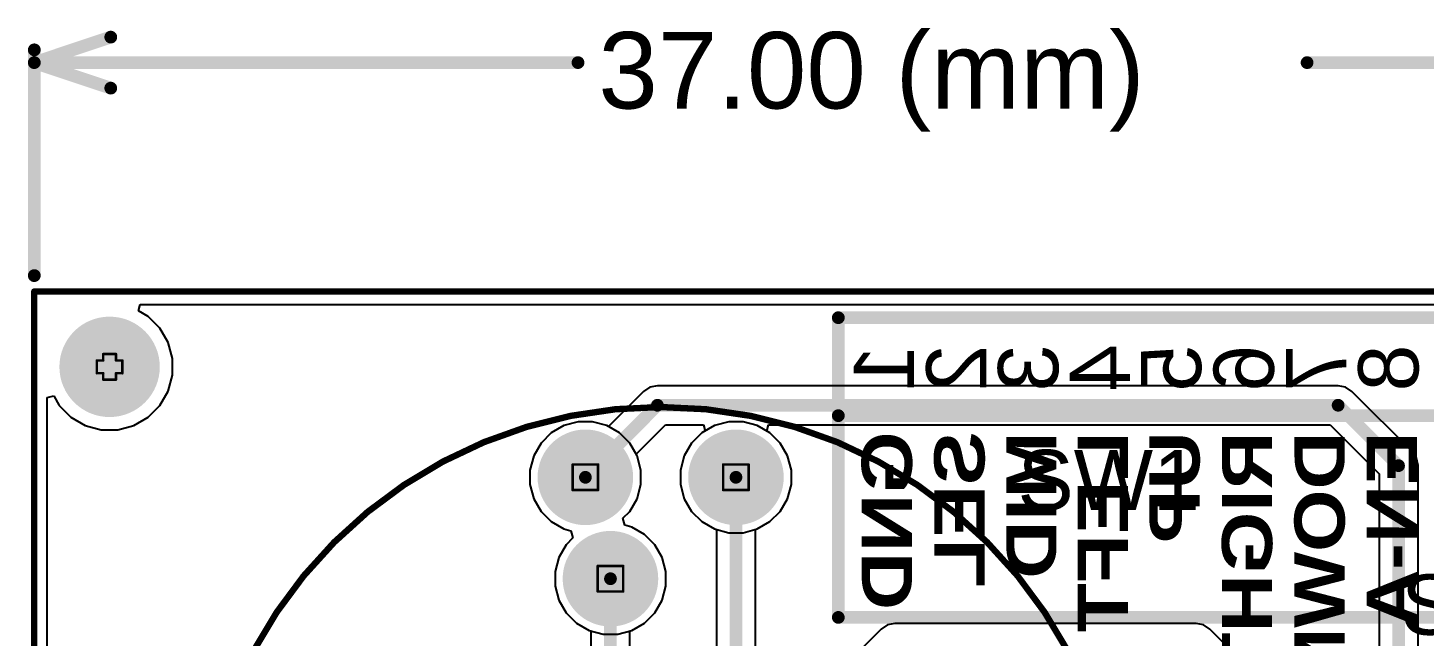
# Model space of a CAD drawing. Header units: inches. Extents: x 0 to 333, y -2 to 66.
# Drawn here: x -0.13 to 27.69, y 16.14 to 28.25 of the extents above; entities that cross this region are included whole.
import ezdxf

# ---------------------------------------------------------------- set-up
doc = ezdxf.new("R2010")
doc.units = ezdxf.units.IN
for name, color, linetype in [('Board Outline', 216, 'Continuous'), ('Bottom Layer', 5, 'Continuous'), ('Bottom Overlay', 54, 'Continuous'), ('Bottom Solder', 6, 'Continuous'), ('Drill Drawing', 1, 'Continuous'), ('Mechanical 1', 6, 'Continuous'), ('Multi-Layer', 9, 'Continuous'), ('Pad Holes', 156, 'Continuous'), ('Top Layer', 1, 'Continuous'), ('Top Overlay', 2, 'Continuous'), ('Top Solder', 216, 'Continuous')]:
    doc.layers.add(name, color=color, linetype=linetype)
doc.styles.add('Arial', font='', dxfattribs={"height": 0.2})
doc.styles.add('Arial Black_Bold', font='', dxfattribs={"height": 0.2})
doc.styles.get('Arial').set_extended_font_data('Arial')
doc.styles.get('Arial Black_Bold').set_extended_font_data('Arial Black', bold=True)

# ---------------------------------------------------------------- blocks, each defined once
blk = doc.blocks.new('RKJXT1F42001_2')
at = {"layer": 'Bottom Layer'}
h = blk.add_hatch(color=5, dxfattribs=at)
edge = h.paths.add_edge_path()
edge.add_arc((-1.5, 7.8), 0.85, 0, 360)
h = blk.add_hatch(color=5, dxfattribs=at)
edge = h.paths.add_edge_path()
edge.add_arc((1.5, 7.8), 0.85, 0, 360)
h = blk.add_hatch(color=5, dxfattribs=at)
edge = h.paths.add_edge_path()
edge.add_arc((-1, 5.78), 0.85, 0, 360)
h = blk.add_hatch(color=5, dxfattribs=at)
edge = h.paths.add_edge_path()
edge.add_arc((-7.8, 1.5), 0.85, 0, 360)
h = blk.add_hatch(color=5, dxfattribs=at)
edge = h.paths.add_edge_path()
edge.add_arc((7.8, 1.5), 0.85, 0, 360)
h = blk.add_hatch(color=5, dxfattribs=at)
edge = h.paths.add_edge_path()
edge.add_arc((-7.8, -1.5), 0.85, 0, 360)
h = blk.add_hatch(color=5, dxfattribs=at)
edge = h.paths.add_edge_path()
edge.add_arc((7.8, -1.5), 0.85, 0, 360)
h = blk.add_hatch(color=5, dxfattribs=at)
edge = h.paths.add_edge_path()
edge.add_arc((-3.8, -1.5), 0.6, 0, 360)
h = blk.add_hatch(color=5, dxfattribs=at)
edge = h.paths.add_edge_path()
edge.add_arc((6.86, -3.75), 0.85, 0, 360)
h = blk.add_hatch(color=5, dxfattribs=at)
edge = h.paths.add_edge_path()
edge.add_arc((1, -6.98), 0.85, 0, 360)
h = blk.add_hatch(color=5, dxfattribs=at)
edge = h.paths.add_edge_path()
edge.add_arc((-1.5, -7.8), 0.85, 0, 360)
at = {"layer": 'Bottom Solder'}
h = blk.add_hatch(color=6, dxfattribs=at)
edge = h.paths.add_edge_path()
edge.add_arc((-1.5, 7.8), 0.952, 0, 360)
h = blk.add_hatch(color=6, dxfattribs=at)
edge = h.paths.add_edge_path()
edge.add_arc((1.5, 7.8), 0.952, 0, 360)
h = blk.add_hatch(color=6, dxfattribs=at)
edge = h.paths.add_edge_path()
edge.add_arc((-1, 5.78), 0.952, 0, 360)
h = blk.add_hatch(color=6, dxfattribs=at)
edge = h.paths.add_edge_path()
edge.add_arc((-7.8, 1.5), 0.952, 0, 360)
h = blk.add_hatch(color=6, dxfattribs=at)
edge = h.paths.add_edge_path()
edge.add_arc((7.8, 1.5), 0.952, 0, 360)
h = blk.add_hatch(color=6, dxfattribs=at)
edge = h.paths.add_edge_path()
edge.add_arc((-7.8, -1.5), 0.952, 0, 360)
h = blk.add_hatch(color=6, dxfattribs=at)
edge = h.paths.add_edge_path()
edge.add_arc((7.8, -1.5), 0.952, 0, 360)
h = blk.add_hatch(color=6, dxfattribs=at)
edge = h.paths.add_edge_path()
edge.add_arc((-3.8, -1.5), 0.702, 0, 360)
h = blk.add_hatch(color=6, dxfattribs=at)
edge = h.paths.add_edge_path()
edge.add_arc((6.86, -3.75), 0.952, 0, 360)
h = blk.add_hatch(color=6, dxfattribs=at)
edge = h.paths.add_edge_path()
edge.add_arc((1, -6.98), 0.952, 0, 360)
h = blk.add_hatch(color=6, dxfattribs=at)
edge = h.paths.add_edge_path()
edge.add_arc((-1.5, -7.8), 0.952, 0, 360)
at = {"layer": 'Multi-Layer'}
h = blk.add_hatch(color=9, dxfattribs=at)
edge = h.paths.add_edge_path()
edge.add_arc((-1.5, 7.8), 0.85, 0, 360)
h = blk.add_hatch(color=9, dxfattribs=at)
edge = h.paths.add_edge_path()
edge.add_arc((1.5, 7.8), 0.85, 0, 360)
h = blk.add_hatch(color=9, dxfattribs=at)
edge = h.paths.add_edge_path()
edge.add_arc((-1, 5.78), 0.85, 0, 360)
h = blk.add_hatch(color=9, dxfattribs=at)
edge = h.paths.add_edge_path()
edge.add_arc((-7.8, 1.5), 0.85, 0, 360)
h = blk.add_hatch(color=9, dxfattribs=at)
edge = h.paths.add_edge_path()
edge.add_arc((7.8, 1.5), 0.85, 0, 360)
h = blk.add_hatch(color=9, dxfattribs=at)
edge = h.paths.add_edge_path()
edge.add_arc((-7.8, -1.5), 0.85, 0, 360)
h = blk.add_hatch(color=9, dxfattribs=at)
edge = h.paths.add_edge_path()
edge.add_arc((7.8, -1.5), 0.85, 0, 360)
h = blk.add_hatch(color=9, dxfattribs=at)
edge = h.paths.add_edge_path()
edge.add_arc((-3.8, -1.5), 0.6, 0, 360)
h = blk.add_hatch(color=9, dxfattribs=at)
edge = h.paths.add_edge_path()
edge.add_arc((6.86, -3.75), 0.85, 0, 360)
h = blk.add_hatch(color=9, dxfattribs=at)
edge = h.paths.add_edge_path()
edge.add_arc((1, -6.98), 0.85, 0, 360)
h = blk.add_hatch(color=9, dxfattribs=at)
edge = h.paths.add_edge_path()
edge.add_arc((-1.5, -7.8), 0.85, 0, 360)
at = {"layer": 'Pad Holes'}
h = blk.add_hatch(color=7, dxfattribs=at)
edge = h.paths.add_edge_path()
edge.add_arc((-1.5, 7.8), 0.6, 0, 360)
h = blk.add_hatch(color=7, dxfattribs=at)
edge = h.paths.add_edge_path()
edge.add_arc((1.5, 7.8), 0.6, 0, 360)
h = blk.add_hatch(color=7, dxfattribs=at)
edge = h.paths.add_edge_path()
edge.add_arc((-1, 5.78), 0.6, 0, 360)
h = blk.add_hatch(color=7, dxfattribs=at)
edge = h.paths.add_edge_path()
edge.add_arc((-7.8, 1.5), 0.6, 0, 360)
h = blk.add_hatch(color=7, dxfattribs=at)
edge = h.paths.add_edge_path()
edge.add_arc((7.8, 1.5), 0.6, 0, 360)
h = blk.add_hatch(color=7, dxfattribs=at)
edge = h.paths.add_edge_path()
edge.add_arc((-7.8, -1.5), 0.6, 0, 360)
h = blk.add_hatch(color=7, dxfattribs=at)
edge = h.paths.add_edge_path()
edge.add_arc((-3.8, -1.5), 0.6, 0, 360)
h = blk.add_hatch(color=7, dxfattribs=at)
edge = h.paths.add_edge_path()
edge.add_arc((7.8, -1.5), 0.6, 0, 360)
h = blk.add_hatch(color=7, dxfattribs=at)
edge = h.paths.add_edge_path()
edge.add_arc((6.86, -3.75), 0.6, 0, 360)
h = blk.add_hatch(color=7, dxfattribs=at)
edge = h.paths.add_edge_path()
edge.add_arc((1, -6.98), 0.6, 0, 360)
h = blk.add_hatch(color=7, dxfattribs=at)
edge = h.paths.add_edge_path()
edge.add_arc((-1.5, -7.8), 0.6, 0, 360)
at = {"layer": 'Top Layer'}
h = blk.add_hatch(color=1, dxfattribs=at)
edge = h.paths.add_edge_path()
edge.add_arc((-1.5, 7.8), 0.85, 0, 360)
h = blk.add_hatch(color=1, dxfattribs=at)
edge = h.paths.add_edge_path()
edge.add_arc((1.5, 7.8), 0.85, 0, 360)
h = blk.add_hatch(color=1, dxfattribs=at)
edge = h.paths.add_edge_path()
edge.add_arc((-1, 5.78), 0.85, 0, 360)
h = blk.add_hatch(color=1, dxfattribs=at)
edge = h.paths.add_edge_path()
edge.add_arc((-7.8, 1.5), 0.85, 0, 360)
h = blk.add_hatch(color=1, dxfattribs=at)
edge = h.paths.add_edge_path()
edge.add_arc((7.8, 1.5), 0.85, 0, 360)
h = blk.add_hatch(color=1, dxfattribs=at)
edge = h.paths.add_edge_path()
edge.add_arc((-7.8, -1.5), 0.85, 0, 360)
h = blk.add_hatch(color=1, dxfattribs=at)
edge = h.paths.add_edge_path()
edge.add_arc((7.8, -1.5), 0.85, 0, 360)
h = blk.add_hatch(color=1, dxfattribs=at)
edge = h.paths.add_edge_path()
edge.add_arc((-3.8, -1.5), 0.6, 0, 360)
h = blk.add_hatch(color=1, dxfattribs=at)
edge = h.paths.add_edge_path()
edge.add_arc((6.86, -3.75), 0.85, 0, 360)
h = blk.add_hatch(color=1, dxfattribs=at)
edge = h.paths.add_edge_path()
edge.add_arc((1, -6.98), 0.85, 0, 360)
h = blk.add_hatch(color=1, dxfattribs=at)
edge = h.paths.add_edge_path()
edge.add_arc((-1.5, -7.8), 0.85, 0, 360)
at = {"layer": 'Top Solder'}
h = blk.add_hatch(color=216, dxfattribs=at)
edge = h.paths.add_edge_path()
edge.add_arc((-1.5, 7.8), 0.952, 0, 360)
h = blk.add_hatch(color=216, dxfattribs=at)
edge = h.paths.add_edge_path()
edge.add_arc((1.5, 7.8), 0.952, 0, 360)
h = blk.add_hatch(color=216, dxfattribs=at)
edge = h.paths.add_edge_path()
edge.add_arc((-1, 5.78), 0.952, 0, 360)
h = blk.add_hatch(color=216, dxfattribs=at)
edge = h.paths.add_edge_path()
edge.add_arc((-7.8, 1.5), 0.952, 0, 360)
h = blk.add_hatch(color=216, dxfattribs=at)
edge = h.paths.add_edge_path()
edge.add_arc((7.8, 1.5), 0.952, 0, 360)
h = blk.add_hatch(color=216, dxfattribs=at)
edge = h.paths.add_edge_path()
edge.add_arc((-7.8, -1.5), 0.952, 0, 360)
h = blk.add_hatch(color=216, dxfattribs=at)
edge = h.paths.add_edge_path()
edge.add_arc((7.8, -1.5), 0.952, 0, 360)
h = blk.add_hatch(color=216, dxfattribs=at)
edge = h.paths.add_edge_path()
edge.add_arc((-3.8, -1.5), 0.702, 0, 360)
h = blk.add_hatch(color=216, dxfattribs=at)
edge = h.paths.add_edge_path()
edge.add_arc((6.86, -3.75), 0.952, 0, 360)
h = blk.add_hatch(color=216, dxfattribs=at)
edge = h.paths.add_edge_path()
edge.add_arc((1, -6.98), 0.952, 0, 360)
h = blk.add_hatch(color=216, dxfattribs=at)
edge = h.paths.add_edge_path()
edge.add_arc((-1.5, -7.8), 0.952, 0, 360)
at = {"layer": 'Top Overlay'}
for points, const_width in [([(9.2, 0, 1), (-9.2, 0, 1)], 0.127), ([(-9.232, 0, 1), (-9.168, 0, 1)], 0.0635), ([(9.168, 0, 1), (9.232, 0, 1)], 0.0635)]:
    blk.add_lwpolyline(points, format="xyb", close=True, dxfattribs=dict(at, const_width=const_width))

msp = doc.modelspace()

# ---------------------------------------------------------------- hatches: boundary and pattern name
at = {"layer": 'Bottom Solder'}
h = msp.add_hatch(color=6, dxfattribs=at)
edge = h.paths.add_edge_path()
edge.add_arc((0.738, 21.5), 0.102, 90, 270)
edge.add_line((0.738, 21.398), (2.262, 21.398))
edge.add_arc((2.262, 21.5), 0.102, 270, 450)
edge.add_line((2.262, 21.602), (0.738, 21.602))
at = {"layer": 'Pad Holes'}
h = msp.add_hatch(color=7, dxfattribs=at)
edge = h.paths.add_edge_path()
edge.add_arc((1.5, 21.5), 1, 0, 360)
at = {"layer": 'Top Solder'}
h = msp.add_hatch(color=216, dxfattribs=at)
edge = h.paths.add_edge_path()
edge.add_arc((0.738, 21.5), 0.102, 90, 270)
edge.add_line((0.738, 21.398), (2.262, 21.398))
edge.add_arc((2.262, 21.5), 0.102, 270, 450)
edge.add_line((2.262, 21.602), (0.738, 21.602))

# ---------------------------------------------------------------- linework, layer by layer
at = {"layer": 'Board Outline', "const_width": 0.127}
for points in [[(0, 0), (0, 23)], [(0, 23), (37, 23)]]:
    msp.add_lwpolyline(points, dxfattribs=at)
at = {"layer": 'Board Outline', "const_width": 0.0635}
msp.add_lwpolyline([(-0.032, 23, 1), (0.032, 23, 1)], format="xyb", close=True, dxfattribs=at)
msp.add_lwpolyline([(-0.032, 23, 1), (0.032, 23, 1)], format="xyb", close=True, dxfattribs=at)
at = {"layer": 'Bottom Layer'}
for p, q in [((2.078, 22.614), (2.112, 22.741)), ((2.27, 22.503), (2.078, 22.614)), ((2.112, 22.741), (34.888, 22.741)), ((2.503, 22.27), (2.27, 22.503)), ((2.669, 21.984), (2.503, 22.27)), ((2.754, 21.665), (2.669, 21.984)), ((2.754, 21.335), (2.754, 21.665)), ((2.669, 21.016), (2.754, 21.335)), ((0.259, 20.888), (0.386, 20.922)), ((0.259, 2.112), (0.259, 20.888)), ((0.386, 20.922), (0.497, 20.73)), ((2.503, 20.73), (2.669, 21.016)), ((0.497, 20.73), (0.73, 20.497)), ((2.27, 20.497), (2.503, 20.73)), ((0.73, 20.497), (1.016, 20.331)), ((1.016, 20.331), (1.335, 20.246)), ((1.665, 20.246), (1.984, 20.331)), ((1.984, 20.331), (2.27, 20.497)), ((10.552, 20.329), (10.3, 20.183)), ((10.833, 20.404), (10.552, 20.329)), ((11.123, 20.404), (10.833, 20.404)), ((11.404, 20.329), (11.123, 20.404)), ((11.656, 20.183), (11.404, 20.329)), ((13.552, 20.329), (13.3, 20.183)), ((13.833, 20.404), (13.552, 20.329)), ((14.123, 20.404), (13.833, 20.404)), ((14.404, 20.329), (14.123, 20.404)), ((14.656, 20.183), (14.404, 20.329)), ((1.335, 20.246), (1.665, 20.246)), ((10.3, 20.183), (10.095, 19.978)), ((11.862, 19.978), (11.656, 20.183)), ((13.3, 20.183), (13.095, 19.978)), ((14.862, 19.978), (14.656, 20.183)), ((10.095, 19.978), (9.949, 19.726)), ((12.007, 19.726), (11.862, 19.978)), ((13.095, 19.978), (12.949, 19.726)), ((15.007, 19.726), (14.862, 19.978)), ((9.949, 19.726), (9.874, 19.445)), ((12.082, 19.445), (12.007, 19.726)), ((12.949, 19.726), (12.874, 19.445)), ((15.082, 19.445), (15.007, 19.726)), ((9.874, 19.445), (9.874, 19.155)), ((12.082, 19.155), (12.082, 19.445)), ((12.874, 19.445), (12.874, 19.155)), ((15.082, 19.155), (15.082, 19.445)), ((9.874, 19.155), (9.949, 18.874)), ((12.007, 18.874), (12.082, 19.155)), ((12.874, 19.155), (12.949, 18.874)), ((15.007, 18.874), (15.082, 19.155)), ((9.949, 18.874), (10.095, 18.622)), ((11.862, 18.622), (12.007, 18.874)), ((12.949, 18.874), (13.095, 18.622)), ((14.862, 18.622), (15.007, 18.874)), ((10.095, 18.622), (10.3, 18.417)), ((10.3, 18.417), (10.552, 18.271)), ((11.727, 18.488), (11.862, 18.622)), ((11.765, 18.346), (11.727, 18.488)), ((13.095, 18.622), (13.3, 18.417)), ((13.3, 18.417), (13.552, 18.271)), ((14.404, 18.271), (14.656, 18.417)), ((14.656, 18.417), (14.862, 18.622)), ((10.552, 18.271), (10.691, 18.234)), ((10.729, 18.092), (10.595, 17.958)), ((10.691, 18.234), (10.729, 18.092)), ((11.904, 18.309), (11.765, 18.346)), ((12.156, 18.163), (11.904, 18.309)), ((12.362, 17.958), (12.156, 18.163)), ((13.552, 18.271), (13.833, 18.196)), ((13.833, 18.196), (14.123, 18.196)), ((14.123, 18.196), (14.404, 18.271)), ((10.595, 17.958), (10.449, 17.706)), ((12.507, 17.706), (12.362, 17.958)), ((10.449, 17.706), (10.374, 17.425)), ((12.582, 17.425), (12.507, 17.706)), ((10.374, 17.425), (10.374, 17.135)), ((12.582, 17.135), (12.582, 17.425)), ((10.374, 17.135), (10.449, 16.854)), ((12.507, 16.854), (12.582, 17.135)), ((10.449, 16.854), (10.595, 16.602)), ((12.362, 16.602), (12.507, 16.854)), ((10.595, 16.602), (10.8, 16.397)), ((12.156, 16.397), (12.362, 16.602)), ((10.8, 16.397), (11.052, 16.251)), ((11.052, 16.251), (11.333, 16.176)), ((11.333, 16.176), (11.623, 16.176)), ((11.623, 16.176), (11.904, 16.251)), ((11.904, 16.251), (12.156, 16.397)), ((16.87, 16.277), (15.268, 14.675)), ((16.996, 16.361), (16.87, 16.277)), ((17.145, 16.39), (16.996, 16.361)), ((23.146, 16.39), (17.145, 16.39)), ((23.295, 16.361), (23.146, 16.39)), ((23.421, 16.277), (23.295, 16.361)), ((24.612, 15.086), (23.421, 16.277))]:
    msp.add_line(p, q, dxfattribs=at)
at = {"layer": 'Bottom Overlay', "const_width": 0.254}
for points in [[(16.017, 20.528), (16.017, 22.479)], [(16.017, 22.479), (31.13, 22.479)], [(16.017, 16.51), (16.017, 22.479)], [(16.017, 22.479), (31.13, 22.479)], [(16.017, 20.528), (31.13, 20.528)], [(16.017, 16.51), (31.13, 16.51)]]:
    msp.add_lwpolyline(points, dxfattribs=at)
at = {"layer": 'Bottom Overlay', "const_width": 0.127}
for points in [[(15.954, 22.479, 1), (16.081, 22.479, 1)], [(15.954, 22.479, 1), (16.081, 22.479, 1)], [(15.954, 22.479, 1), (16.081, 22.479, 1)], [(15.954, 22.479, 1), (16.081, 22.479, 1)], [(15.954, 20.528, 1), (16.081, 20.528, 1)], [(15.954, 20.528, 1), (16.081, 20.528, 1)], [(15.954, 16.51, 1), (16.081, 16.51, 1)], [(15.954, 16.51, 1), (16.081, 16.51, 1)]]:
    msp.add_lwpolyline(points, format="xyb", close=True, dxfattribs=at)
at = {"layer": 'Drill Drawing', "const_width": 0.0508}
for points in [[(1.373, 21.627), (1.373, 21.754)], [(1.373, 21.754), (1.627, 21.754)], [(1.627, 21.627), (1.627, 21.754)], [(1.246, 21.373), (1.246, 21.627)], [(1.246, 21.627), (1.373, 21.627)], [(1.627, 21.627), (1.754, 21.627)], [(1.754, 21.373), (1.754, 21.627)], [(1.246, 21.373), (1.373, 21.373)], [(1.373, 21.246), (1.373, 21.373)], [(1.373, 21.246), (1.627, 21.246)], [(1.627, 21.373), (1.754, 21.373)], [(1.627, 21.246), (1.627, 21.373)], [(10.724, 19.554), (11.232, 19.554)], [(10.724, 19.046), (10.724, 19.554)], [(11.232, 19.046), (11.232, 19.554)], [(13.724, 19.554), (14.232, 19.554)], [(13.724, 19.046), (13.724, 19.554)], [(14.232, 19.046), (14.232, 19.554)], [(10.724, 19.046), (11.232, 19.046)], [(13.724, 19.046), (14.232, 19.046)], [(11.224, 17.534), (11.732, 17.534)], [(11.224, 17.026), (11.224, 17.534)], [(11.732, 17.026), (11.732, 17.534)], [(11.224, 17.026), (11.732, 17.026)]]:
    msp.add_lwpolyline(points, dxfattribs=at)
at = {"layer": 'Drill Drawing', "const_width": 0.0254}
for points in [[(1.36, 21.754, 1), (1.386, 21.754, 1)], [(1.36, 21.754, 1), (1.386, 21.754, 1)], [(1.614, 21.754, 1), (1.64, 21.754, 1)], [(1.614, 21.754, 1), (1.64, 21.754, 1)], [(1.233, 21.627, 1), (1.259, 21.627, 1)], [(1.233, 21.627, 1), (1.259, 21.627, 1)], [(1.36, 21.627, 1), (1.386, 21.627, 1)], [(1.36, 21.627, 1), (1.386, 21.627, 1)], [(1.614, 21.627, 1), (1.64, 21.627, 1)], [(1.614, 21.627, 1), (1.64, 21.627, 1)], [(1.741, 21.627, 1), (1.767, 21.627, 1)], [(1.741, 21.627, 1), (1.767, 21.627, 1)], [(1.233, 21.373, 1), (1.259, 21.373, 1)], [(1.233, 21.373, 1), (1.259, 21.373, 1)], [(1.36, 21.373, 1), (1.386, 21.373, 1)], [(1.36, 21.373, 1), (1.386, 21.373, 1)], [(1.36, 21.246, 1), (1.386, 21.246, 1)], [(1.36, 21.246, 1), (1.386, 21.246, 1)], [(1.614, 21.373, 1), (1.64, 21.373, 1)], [(1.614, 21.373, 1), (1.64, 21.373, 1)], [(1.614, 21.246, 1), (1.64, 21.246, 1)], [(1.614, 21.246, 1), (1.64, 21.246, 1)], [(1.741, 21.373, 1), (1.767, 21.373, 1)], [(1.741, 21.373, 1), (1.767, 21.373, 1)], [(10.711, 19.554, 1), (10.737, 19.554, 1)], [(10.711, 19.554, 1), (10.737, 19.554, 1)], [(11.219, 19.554, 1), (11.245, 19.554, 1)], [(11.219, 19.554, 1), (11.245, 19.554, 1)], [(13.711, 19.554, 1), (13.737, 19.554, 1)], [(13.711, 19.554, 1), (13.737, 19.554, 1)], [(14.219, 19.554, 1), (14.245, 19.554, 1)], [(14.219, 19.554, 1), (14.245, 19.554, 1)], [(10.711, 19.046, 1), (10.737, 19.046, 1)], [(10.711, 19.046, 1), (10.737, 19.046, 1)], [(11.219, 19.046, 1), (11.245, 19.046, 1)], [(11.219, 19.046, 1), (11.245, 19.046, 1)], [(13.711, 19.046, 1), (13.737, 19.046, 1)], [(13.711, 19.046, 1), (13.737, 19.046, 1)], [(14.219, 19.046, 1), (14.245, 19.046, 1)], [(14.219, 19.046, 1), (14.245, 19.046, 1)], [(11.211, 17.534, 1), (11.237, 17.534, 1)], [(11.211, 17.534, 1), (11.237, 17.534, 1)], [(11.719, 17.534, 1), (11.745, 17.534, 1)], [(11.719, 17.534, 1), (11.745, 17.534, 1)], [(11.211, 17.026, 1), (11.237, 17.026, 1)], [(11.211, 17.026, 1), (11.237, 17.026, 1)], [(11.719, 17.026, 1), (11.745, 17.026, 1)], [(11.719, 17.026, 1), (11.745, 17.026, 1)]]:
    msp.add_lwpolyline(points, format="xyb", close=True, dxfattribs=at)
at = {"layer": 'Mechanical 1', "const_width": 0.254}
for points in [[(0, 27.559), (1.524, 28.067)], [(0, 23.317), (0, 27.813)], [(0, 27.559), (10.831, 27.559)], [(0, 27.559), (1.524, 27.051)], [(25.356, 27.559), (37, 27.559)]]:
    msp.add_lwpolyline(points, dxfattribs=at)
at = {"layer": 'Mechanical 1', "const_width": 0.127}
for points in [[(1.46, 28.067, 1), (1.587, 28.067, 1)], [(-0.064, 27.813, 1), (0.064, 27.813, 1)], [(-0.064, 27.559, 1), (0.064, 27.559, 1)], [(-0.064, 27.559, 1), (0.064, 27.559, 1)], [(-0.064, 27.559, 1), (0.064, 27.559, 1)], [(10.768, 27.559, 1), (10.895, 27.559, 1)], [(25.292, 27.559, 1), (25.419, 27.559, 1)], [(1.46, 27.051, 1), (1.587, 27.051, 1)], [(-0.064, 23.317, 1), (0.064, 23.317, 1)]]:
    msp.add_lwpolyline(points, format="xyb", close=True, dxfattribs=at)
at = {"layer": 'Top Layer'}
for p, q in [((2.078, 22.614), (2.112, 22.741)), ((2.27, 22.503), (2.078, 22.614)), ((2.112, 22.741), (34.888, 22.741)), ((2.503, 22.27), (2.27, 22.503)), ((2.669, 21.984), (2.503, 22.27)), ((2.754, 21.665), (2.669, 21.984)), ((2.754, 21.335), (2.754, 21.665)), ((2.669, 21.016), (2.754, 21.335)), ((0.259, 20.888), (0.386, 20.922)), ((0.259, 2.112), (0.259, 20.888)), ((0.386, 20.922), (0.497, 20.73)), ((2.503, 20.73), (2.669, 21.016)), ((12.138, 21.01), (11.438, 20.309)), ((12.264, 21.094), (12.138, 21.01)), ((12.413, 21.123), (12.264, 21.094)), ((25.975, 21.123), (12.413, 21.123)), ((26.124, 21.094), (25.975, 21.123)), ((26.25, 21.01), (26.124, 21.094)), ((27.453, 19.807), (26.25, 21.01)), ((0.497, 20.73), (0.73, 20.497)), ((2.27, 20.497), (2.503, 20.73)), ((0.73, 20.497), (1.016, 20.331)), ((1.016, 20.331), (1.335, 20.246)), ((1.665, 20.246), (1.984, 20.331)), ((1.984, 20.331), (2.27, 20.497)), ((10.552, 20.329), (10.3, 20.183)), ((10.833, 20.404), (10.552, 20.329)), ((11.123, 20.404), (10.833, 20.404)), ((11.404, 20.329), (11.123, 20.404)), ((11.438, 20.309), (11.404, 20.329)), ((11.987, 19.76), (12.574, 20.347)), ((12.574, 20.347), (13.329, 20.347)), ((13.329, 20.347), (13.363, 20.22)), ((14.593, 20.22), (14.627, 20.347)), ((14.627, 20.347), (25.814, 20.347)), ((25.814, 20.347), (26.79, 19.371)), ((1.335, 20.246), (1.665, 20.246)), ((10.3, 20.183), (10.095, 19.978)), ((13.3, 20.183), (13.095, 19.978)), ((13.363, 20.22), (13.3, 20.183)), ((14.656, 20.183), (14.593, 20.22)), ((14.862, 19.978), (14.656, 20.183)), ((10.095, 19.978), (9.949, 19.726)), ((12.007, 19.726), (11.987, 19.76)), ((13.095, 19.978), (12.949, 19.726)), ((15.007, 19.726), (14.862, 19.978)), ((27.537, 19.681), (27.453, 19.807)), ((9.949, 19.726), (9.874, 19.445)), ((12.082, 19.445), (12.007, 19.726)), ((12.949, 19.726), (12.874, 19.445)), ((15.082, 19.445), (15.007, 19.726)), ((27.566, 19.532), (27.537, 19.681)), ((27.566, 2.928), (27.566, 19.532)), ((9.874, 19.445), (9.874, 19.155)), ((12.082, 19.155), (12.082, 19.445)), ((12.874, 19.445), (12.874, 19.155)), ((15.082, 19.155), (15.082, 19.445)), ((26.79, 19.371), (26.79, 3.089)), ((9.874, 19.155), (9.949, 18.874)), ((12.007, 18.874), (12.082, 19.155)), ((12.874, 19.155), (12.949, 18.874)), ((15.007, 18.874), (15.082, 19.155)), ((9.949, 18.874), (10.095, 18.622)), ((11.862, 18.622), (12.007, 18.874)), ((12.949, 18.874), (13.095, 18.622)), ((14.862, 18.622), (15.007, 18.874)), ((10.095, 18.622), (10.3, 18.417)), ((10.3, 18.417), (10.552, 18.271)), ((11.727, 18.488), (11.862, 18.622)), ((11.765, 18.346), (11.727, 18.488)), ((13.095, 18.622), (13.3, 18.417)), ((13.3, 18.417), (13.552, 18.271)), ((14.404, 18.271), (14.656, 18.417)), ((14.656, 18.417), (14.862, 18.622)), ((10.552, 18.271), (10.691, 18.234)), ((10.729, 18.092), (10.595, 17.958)), ((10.691, 18.234), (10.729, 18.092)), ((11.904, 18.309), (11.765, 18.346)), ((12.156, 18.163), (11.904, 18.309)), ((12.362, 17.958), (12.156, 18.163)), ((13.552, 18.271), (13.59, 18.261)), ((13.59, 18.261), (13.59, 10.025)), ((14.367, 18.261), (14.404, 18.271)), ((14.367, 12.392), (14.367, 18.261)), ((10.595, 17.958), (10.449, 17.706)), ((12.507, 17.706), (12.362, 17.958)), ((10.449, 17.706), (10.374, 17.425)), ((12.582, 17.425), (12.507, 17.706)), ((10.374, 17.425), (10.374, 17.135)), ((12.582, 17.135), (12.582, 17.425)), ((10.374, 17.135), (10.449, 16.854)), ((12.507, 16.854), (12.582, 17.135)), ((10.449, 16.854), (10.595, 16.602)), ((12.362, 16.602), (12.507, 16.854)), ((10.595, 16.602), (10.8, 16.397)), ((12.156, 16.397), (12.362, 16.602)), ((10.8, 16.397), (11.052, 16.251)), ((11.052, 16.251), (11.09, 16.241)), ((11.09, 16.241), (11.09, 10.555)), ((11.867, 16.241), (11.904, 16.251)), ((11.867, 10.555), (11.867, 16.241)), ((11.904, 16.251), (12.156, 16.397))]:
    msp.add_line(p, q, dxfattribs=at)
at = {"layer": 'Top Layer', "const_width": 0.254}
for points in [[(10.978, 19.3), (12.413, 20.735)], [(12.413, 20.735), (25.975, 20.735)], [(25.975, 20.735), (27.178, 19.532)], [(27.178, 2.928), (27.178, 19.532)], [(13.978, 10.025), (13.978, 19.3)], [(11.478, 10.16), (11.478, 17.28)]]:
    msp.add_lwpolyline(points, dxfattribs=at)
at = {"layer": 'Top Layer', "const_width": 0.127}
for points in [[(12.35, 20.735, 1), (12.477, 20.735, 1)], [(12.35, 20.735, 1), (12.477, 20.735, 1)], [(25.911, 20.735, 1), (26.038, 20.735, 1)], [(25.911, 20.735, 1), (26.038, 20.735, 1)], [(27.114, 19.532, 1), (27.241, 19.532, 1)], [(27.114, 19.532, 1), (27.241, 19.532, 1)], [(10.915, 19.3, 1), (11.042, 19.3, 1)], [(13.915, 19.3, 1), (14.042, 19.3, 1)], [(11.415, 17.28, 1), (11.542, 17.28, 1)]]:
    msp.add_lwpolyline(points, format="xyb", close=True, dxfattribs=at)

# ---------------------------------------------------------------- block references
msp.add_blockref('RKJXT1F42001_2', (12.478, 11.5))

# ---------------------------------------------------------------- texts
at = {"layer": 'Bottom Overlay', "text_generation_flag": 2}
for s, height, style, p in [('1', 1.2, 'Arial', (17.523, 21.942)), ('2', 1.2, 'Arial', (18.969, 21.943)), ('3', 1.2, 'Arial', (20.399, 21.942)), ('4', 1.2, 'Arial', (21.827, 21.942)), ('5', 1.2, 'Arial', (23.245, 21.942)), ('6', 1.2, 'Arial', (24.694, 21.942)), ('7', 1.2, 'Arial', (26.136, 21.942)), ('8', 1.2, 'Arial', (27.575, 21.942)), ('GND', 1, 'Arial Black_Bold', (17.484, 20.211)), ('SEL', 1, 'Arial Black_Bold', (18.93, 20.211)), ('MID', 1, 'Arial Black_Bold', (20.363, 20.211)), ('LEFT', 1, 'Arial Black_Bold', (21.787, 20.211)), ('UP', 1, 'Arial Black_Bold', (23.214, 20.211)), ('RIGHT', 1, 'Arial Black_Bold', (24.66, 20.211)), ('DOWN', 1, 'Arial Black_Bold', (26.105, 20.211)), ('EN-A', 1, 'Arial Black_Bold', (27.544, 20.211))]:
    msp.add_text(s, height=height, rotation=90, dxfattribs=dict(at, style=style)).set_placement(p)
at = {"layer": 'Mechanical 1', "style": 'Arial'}
msp.add_text('37.00 (mm)', height=1.524, dxfattribs=at).set_placement((11.238, 26.645))
at = {"layer": 'Top Overlay', "style": 'Arial'}
for s, p in [('SW1', (19.588, 18.647)), ('SW2', (27.23, 16.164))]:
    msp.add_text(s, height=1.2, dxfattribs=at).set_placement(p)

doc.saveas('drawing.dxf')
